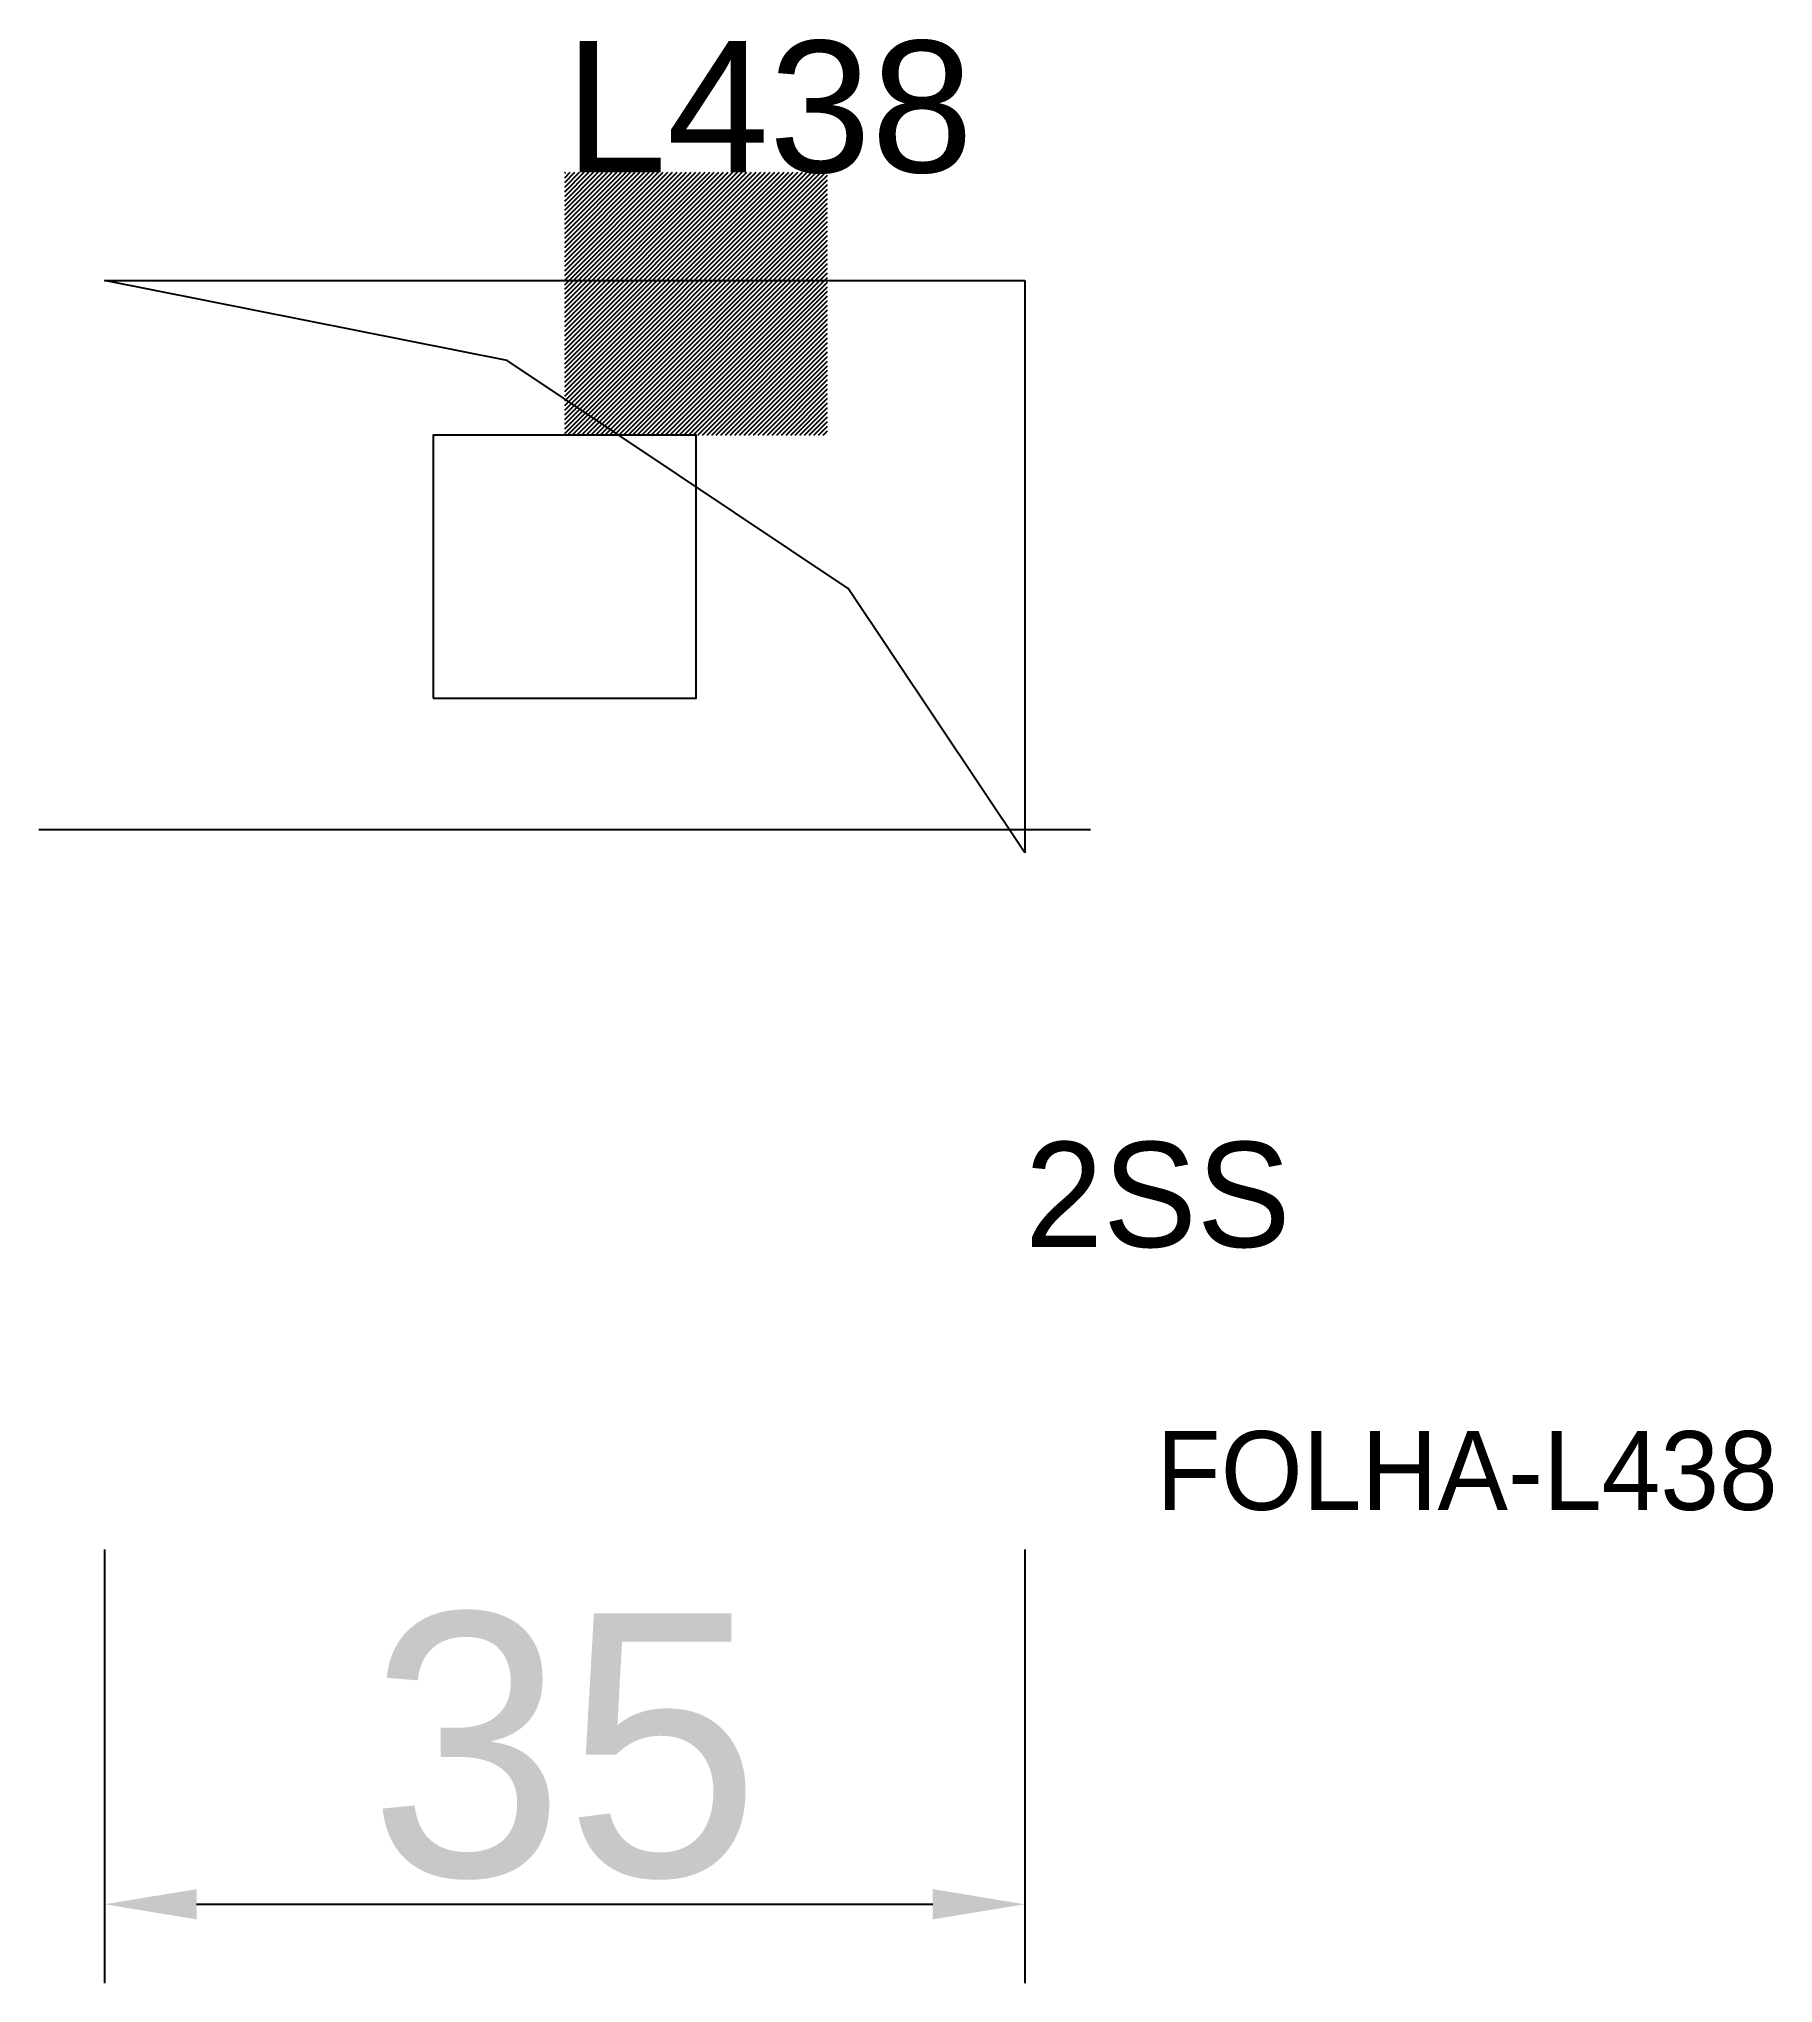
# Model space of a CAD drawing. Header units: metres. Extents: x 219.7 to 285.7, y 136.7 to 210.7.
import ezdxf

# ---------------------------------------------------------------- set-up
doc = ezdxf.new("R2010")
doc.units = ezdxf.units.M
for name, color, linetype in [('COTA', 241, 'CONTINUOUS'), ('FOLHA', 255, 'CONTINUOUS'), ('Hachura', 251, 'CONTINUOUS'), ('NOMENCLATURA', 7, 'CONTINUOUS'), ('Nível', 160, 'CONTINUOUS'), ('Painéis', 200, 'CONTINUOUS'), ('Pilares', 5, 'CONTINUOUS'), ('REAPROVEITAMENTO', 251, 'CONTINUOUS'), ('SARR_2.2x7', 40, 'CONTINUOUS')]:
    doc.layers.add(name, color=color, linetype=linetype)
doc.styles.add('ARIAL', font='Arial.ttf')
doc.dimstyles.new('EZ DXF', dxfattribs={"dimtxt": 10, "dimasz": 3.5, "dimexe": 3, "dimexo": 1.5, "dimgap": 1, "dimtad": 1, "dimdec": 1, "dimdsep": 46, "dimcen": 2.5, "dimazin": 3, "dimtfac": 1, "dimtmove": 0, "dimatfit": 3})

msp = doc.modelspace()

# ---------------------------------------------------------------- hatches: boundary and pattern name
at = {"layer": 'Hachura'}
h = msp.add_hatch(dxfattribs=at)
h.set_pattern_fill('ANSI31', scale=50)
h.paths.add_polyline_path([(257.2, 179.73), (250.48, 189.78), (237.51, 198.46), (222.2, 201.5), (257.2, 201.5)])
h = msp.add_hatch(dxfattribs=at)
h.set_pattern_fill('ANSI31', scale=50)
h.paths.add_polyline_path([(257.2, 179.73), (250.48, 189.78), (237.51, 198.46), (222.2, 201.5), (257.2, 201.5)])
at = {"layer": 'Reaproveitamento'}
h = msp.add_hatch(dxfattribs=at)
h.set_pattern_fill('SOLID')
h.paths.add_polyline_path([(239.7, 195.615), (249.7, 195.615), (249.7, 205.615), (239.7, 205.615)])
h = msp.add_hatch(dxfattribs=at)
h.set_pattern_fill('SOLID')
h.paths.add_polyline_path([(239.7, 195.615), (249.7, 195.615), (249.7, 205.615), (239.7, 205.615)])

# ---------------------------------------------------------------- linework, layer by layer
at = {"layer": 'Painéis', "color": 200}
for p, q in [((237.51, 198.46), (222.2, 201.5)), ((222.2, 201.5), (257.2, 201.5)), ((237.51, 198.46), (222.2, 201.5)), ((222.2, 201.5), (257.2, 201.5)), ((257.2, 201.5), (257.2, 179.73)), ((257.2, 201.5), (257.2, 179.73)), ((250.48, 189.78), (237.51, 198.46)), ((250.48, 189.78), (237.51, 198.46)), ((257.2, 179.73), (250.48, 189.78)), ((257.2, 179.73), (250.48, 189.78))]:
    msp.add_line(p, q, dxfattribs=at)
at = {"layer": 'Pilares'}
msp.add_lwpolyline([(234.7, 185.615), (244.7, 185.615), (244.7, 195.615), (234.7, 195.615)], close=True, dxfattribs=at)
msp.add_lwpolyline([(234.7, 185.615), (244.7, 185.615), (244.7, 195.615), (234.7, 195.615)], close=True, dxfattribs=at)
at = {"layer": 'SARR_2.2x7'}
msp.add_line((219.7, 180.615), (259.7, 180.615), dxfattribs=at)
msp.add_line((219.7, 180.615), (259.7, 180.615), dxfattribs=at)

# ---------------------------------------------------------------- texts
at = {"layer": 'FOLHA'}
msp.add_text('FOLHA-L438', height=3, dxfattribs=at).set_placement((262.2, 154.73))
msp.add_text('FOLHA-L438', height=3, dxfattribs=at).set_placement((262.2, 154.73))
at = {"layer": 'NOMENCLATURA', "insert": (239.7, 210.615), "char_height": 5, "attachment_point": 1, "style": 'ARIAL'}
msp.add_mtext('L438', dxfattribs=at)
msp.add_mtext('L438', dxfattribs=at)
at = {"layer": 'Nível'}
msp.add_text('2SS', height=4, dxfattribs=at).set_placement((257.2, 164.73))
msp.add_text('2SS', height=4, dxfattribs=at).set_placement((257.2, 164.73))

# ---------------------------------------------------------------- dimensions: what is measured, and where the dimension line sits
at = {"layer": 'COTA'}
msp.add_linear_dim(base=(222.2, 139.73), p1=(222.2, 154.73), p2=(257.2, 154.73), dimstyle='EZ DXF', dxfattribs=at).render()
msp.add_linear_dim(base=(222.2, 139.73), p1=(222.2, 154.73), p2=(257.2, 154.73), dimstyle='EZ DXF', dxfattribs=at).render()

doc.saveas('drawing.dxf')
